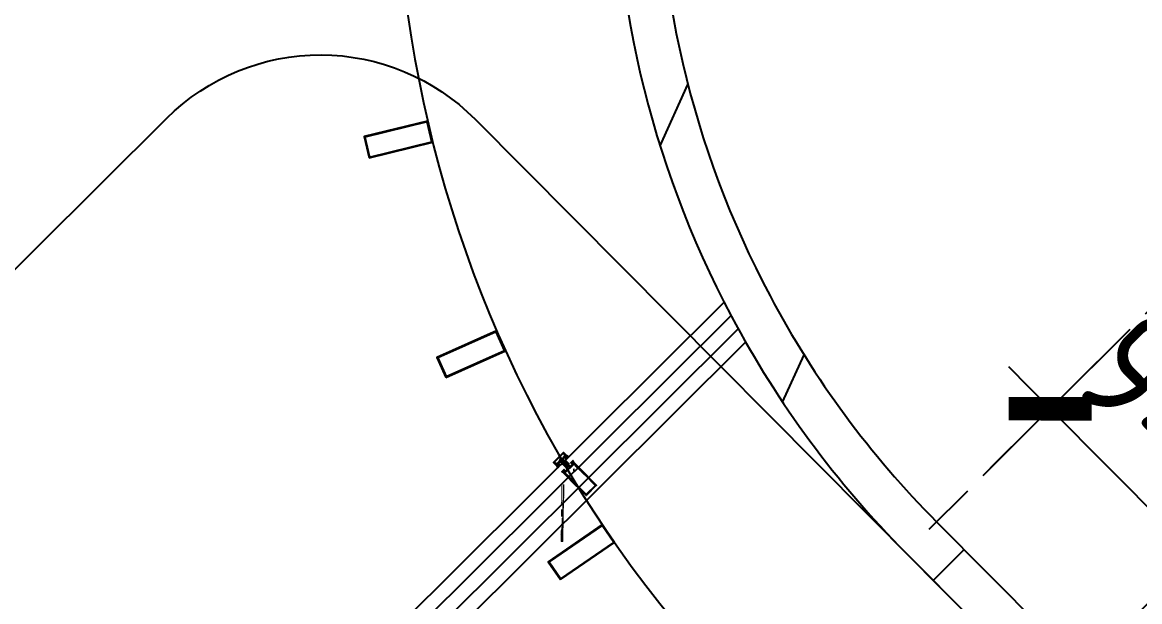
# Model space of a CAD drawing. Header units: inches. Extents: x 0 to 1813292486, y 0 to 3473589894.
# Drawn here: x 600433006 to 600438132, y 3473282650 to 3473285306 of the extents above; entities that cross this region are included whole.
import ezdxf

# ---------------------------------------------------------------- set-up
doc = ezdxf.new("R2010")
doc.units = ezdxf.units.IN
doc.header["$LTSCALE"] = 1000
doc.header["$MEASUREMENT"] = 0
for name, pattern in [('AX-MALL-DIM-P02$0$DASH', [0.35, 0.25, -0.1]), ('AX-MALL-WALL-P02-QT$0$CENTER', [2, 1.25, -0.25, 0.25, -0.25]), ('AX-MALL-WALL-P02-QT$0$HIDDEN', [0.375, 0.25, -0.125]), ('AX-MALL-WALL-P02-QT$0$HIDDEN2', [4.7624999999999975, 3.174999999999998, -1.587499999999999])]:
    doc.linetypes.add(name, pattern=pattern)
for name, color, linetype in [('A-Anno-Note', 241, 'Continuous'), ('AX-MALL-DIM-P02$0$A-Anno-Dims', 3, 'Continuous'), ('AX-MALL-DIM-P02$0$A-Detl-Patt', 8, 'Continuous'), ('AX-MALL-P02-200$0$A-Anno-Note', 241, 'Continuous'), ('AX-MALL-WALL-P02$0$A-Anno-Note', 241, 'Continuous'), ('AX-MALL-WALL-P02-QT$0$A-Anno-Note', 241, 'Continuous'), ('AX-MALL-WALL-P02-QT$0$A-Curt', 151, 'Continuous'), ('AX-MALL-WALL-P02-QT$0$A-Detl-Fine', 152, 'Continuous'), ('AX-MALL-WALL-P02-QT$0$A-Detl-Thin', 131, 'Continuous'), ('AX-MALL-WALL-P02-QT$0$A-Flor', 41, 'Continuous'), ('AX-MALL-WALL-P02-QT$0$A-Wall', 2, 'Continuous'), ('AX-MALL-WALL-P02-QT$0$A-Wall-Patt', 13, 'Continuous'), ('AX-MALL-WALL-P02-QT$0$AP', 3, 'Continuous'), ('AX-MALL-WALL-P02-QT$0$FIX', 2, 'Continuous'), ('AX-MALL-WALL-P02-QT$0$GASKET', 2, 'Continuous'), ('AX-MALL-WALL-P02-QT$0$TEXT', 2, 'Continuous')]:
    doc.layers.add(name, color=color, linetype=linetype)
doc.styles.add('AX-MALL-DIM-P02$0$_TCH_DIM_T3', font='gbenor.shx')
doc.dimstyles.new('AX-MALL-DIM-P02$0$_TCH_ARCH&&180', dxfattribs={"dimtxt": 535.5, "dimasz": 270, "dimexe": 450, "dimexo": 450, "dimgap": 137.25, "dimtad": 1, "dimdec": 0, "dimzin": 0, "dimdsep": 46, "dimtxsty": 'AX-MALL-DIM-P02$0$_TCH_DIM_T3', "dimblk": 'AX-MALL-DIM-P02$0$_ArchTick', "dimcen": 0.09, "dimclrt": 7, "dimazin": 2, "dimtfac": 1, "dimtdec": 0, "dimtix": 1, "dimtmove": 2, "dimatfit": 3, "dimfxl": 500, "dimtolj": 1, "dimtzin": 0, "dimarcsym": 0})
doc.dimstyles.new('AX-MALL-DIM-P02$0$_TCH_ARROW&&180', dxfattribs={"dimtxt": 535.5, "dimasz": 540, "dimexe": 450, "dimexo": 450, "dimgap": 137.25, "dimtad": 1, "dimdec": 0, "dimzin": 0, "dimdsep": 46, "dimtxsty": 'AX-MALL-DIM-P02$0$_TCH_DIM_T3', "dimcen": 0.09, "dimclrt": 7, "dimaunit": 1, "dimadec": 3, "dimazin": 2, "dimtfac": 1, "dimtdec": 0, "dimtix": 1, "dimtmove": 2, "dimatfit": 3, "dimfxl": 500, "dimtolj": 1, "dimtzin": 0, "dimarcsym": 0})
pattern_1 = [(180, (-14292439.43338571, -9064049.664139794), (-0.3968750000000003, -0.7937499999999998), [0, -0.79375])]
pattern_2 = [(45, (0, 359.0227), (-353.55353201463, 353.55353201463), [])]

# ---------------------------------------------------------------- blocks, each defined once
blk = doc.blocks.new('AX-MALL-WALL-P02-QT$0$fegehrthr')
at = {"layer": 'AX-MALL-WALL-P02-QT$0$A-Flor'}
blk.add_lwpolyline([(176412.6506459713, 135611.3369994164), (118462.1118997335, 135611.3442883492, 0.6670991707545876), (114490.5046938658, 126063.3905563354)], format="xyb", dxfattribs=at)
for points in [[(112738.6053010225, 128578.5952897072), (113030.0517427921, 128649.72174263), (113006.3429228067, 128746.870557785), (112714.8964836597, 128675.7441043854)], [(112740.8085017204, 128582.221019268), (113026.4260126352, 128651.9249444008), (113004.1397230625, 128743.244828701), (112718.5222139359, 128673.5409059525)], [(113090.0582015514, 127571.6075949669), (113363.9379074574, 127694.0408697128), (113323.1268157959, 127785.334104538), (113049.2471106052, 127662.9008312225)], [(113091.5726662874, 127575.5707249641), (113359.9747773409, 127695.5553336143), (113321.6123510599, 127781.3709754944), (113053.2102404833, 127661.386367321)], [(113617.0562227964, 126644.3447170258), (113864.4194744825, 126814.0839896202), (113807.8397159576, 126896.5384097099), (113560.4764647484, 126726.7991361618)], [(113617.8324631453, 126648.5157389641), (113860.24845016, 126814.860229969), (113807.0634753704, 126892.3673830032), (113564.6474909782, 126726.022895813)]]:
    blk.add_lwpolyline(points, close=True, dxfattribs=at)
blk = doc.blocks.new('AX-MALL-WALL-P02-QT$0$A$C56C775D7')
at = {"layer": 'AX-MALL-WALL-P02-QT$0$GASKET'}
h = blk.add_hatch(dxfattribs=at)
h.set_pattern_fill('ANSI37', color=1, scale=0.35, style=0)
h.set_pattern_definition([(45, (-14292825.89898887, -9063895.26327035), (-0.3928862052967754, 0.3928862052967754), []), (135, (-14292825.89898887, -9063895.26327035), (-0.3928862052967754, -0.3928862052967754), [])])
edge = h.paths.add_edge_path(flags=16)
edge.add_line((0.4479895178228617, -2.5), (-0.6520104818046093, -2.5))
edge.add_arc((-0.6520104836672544, -2.300000000745058), 0.1999999999788997, 179.9999999822825, 269.99999999166243, ccw=False)
edge.add_line((-0.8520104829221964, -2.300000000745058), (-0.8520104829221964, -1.100000001490116))
edge.add_arc((-0.6520104818046093, -1.099999999627471), 0.1999999999825377, 90.00000001146418, 180, ccw=False)
edge.add_line((-0.6520104818046093, -0.900000000372529), (0.4479895178228617, -0.900000000372529))
edge.add_arc((0.4479895178228617, -1.100000001490116), 0.2000000000916771, 2.709731461436604e-08, 90.00000002501292, ccw=False)
edge.add_line((0.6479895170778036, -1.099999999627471), (0.6479895170778036, -2.299999998882413))
edge.add_arc((0.4479895178228617, -2.300000000745058), 0.200000000098953, 270, 360, ccw=False)
edge = h.paths.add_edge_path(flags=16)
edge.add_line((3.249999998137355, -4.939726948738098), (3.249999998137355, -4.460273053497076))
edge.add_arc((2.945151684805751, -4.485407892614603), 0.305882746101539, 4.713394007698822, 98.66295766568197)
edge.add_arc((-1.862645149230957e-09, -13.46421551704407), 9.723443115568726, 72.65326512077237, 107.3467197384952)
edge.add_arc((-2.94514948502183, -4.48540878854692), 0.3058844260670983, 81.33704317753406, 175.2878132288706)
edge.add_line((-3.250000001862645, -4.460273051634431), (-3.250000001862645, -4.939726946875453))
edge.add_arc((-2.750000001862645, -4.939726948738098), 0.5000000000582077, 180, 252.6529947584752)
edge.add_arc((-1.862645149230957e-09, 3.864215515553951), 9.723443115521324, 252.6532655790159, 287.3467351509655)
edge.add_arc((2.749999998137355, -4.939726948738098), 0.5000000000843366, 287.3470194500536, 359.9999999870766)
edge = h.paths.add_edge_path()
edge.add_line((3.999999998137355, -7.599999999627471), (5.196692194789648, -7.599999999627471))
edge.add_arc((5.196692194789648, -7.400000000372529), 0.1999999999861757, 270.0000000041688, 383.1985899609186)
edge.add_line((5.380521202459931, -7.321216141805053), (4.05898916348815, -2.646648773923516))
edge.add_arc((3.866236349567771, -2.700000001117587), 0.1999999998872798, 15.47132814288438, 89.9999999791559)
edge.add_line((3.866236349567771, -2.5), (1.599999997764826, -2.5))
edge.add_arc((1.599999997764826, -2.300000000745058), 0.1999999999825377, 179.9999999916624, 269.9999999916624, ccw=False)
edge.add_line((1.399999998509884, -2.300000000745058), (1.399999998509884, -1.5))
edge.add_arc((1.599999997764826, -1.5), 0.1999999999825377, 90.00000000208439, 180, ccw=False)
edge.add_line((1.599999997764826, -1.300000000745058), (2.299999997019768, -1.300000000745058))
edge.add_arc((2.299999998882413, -1.099999999627471), 0.200000000095315, 269.9999999749871, 360.0000000093797)
edge.add_line((2.499999998137355, -1.099999999627471), (2.499999998137355, -0.1999999992549419))
edge.add_arc((2.299999998882413, -0.2000000011175871), 0.1999999999679858, 0, 90.00000000208446)
edge.add_line((2.299999998882413, 0), (-2.300000000745057, 0))
edge.add_arc((-2.300000000745058, -0.2000000011175871), 0.1999999999752617, 90.00000000416883, 180.0000000187597)
edge.add_line((-2.500000001862645, -0.2000000011175871), (-2.500000001862645, -1.100000001490116))
edge.add_arc((-2.300000000745058, -1.099999999627471), 0.1999999999825377, 180, 270)
edge.add_line((-2.300000000745058, -1.300000000745058), (-1.599999999627471, -1.300000000745058))
edge.add_arc((-1.600000001490116, -1.5), 0.1999999999716238, -1.563307705509942e-08, 89.99999999583122, ccw=False)
edge.add_line((-1.400000000372529, -1.5), (-1.400000000372529, -2.300000000745058))
edge.add_arc((-1.600000001490116, -2.300000000745058), 0.1999999999825377, 270, 360, ccw=False)
edge.add_line((-1.600000001490116, -2.5), (-4.750000001862645, -2.5))
edge.add_arc((-4.750000001862645, -2), 0.5, 180, 270, ccw=False)
edge.add_line((-5.250000001862645, -2), (-5.250000001862645, -1))
edge.add_line((-5.250000001862645, -1), (-5.550000002607703, -1))
edge.add_arc((-5.550000000745058, -1.700000001117587), 0.6999999999752619, 90.0000000011911, 180.0000000017866)
edge.add_line((-6.250000001862645, -1.700000001117587), (-6.250000001862645, -2.500000001862645))
edge.add_arc((-13.17916293255985, -2.635859154164791), 6.93049468947828, -39.91135233491269, 1.1232466226251745, ccw=False)
edge.add_arc((-7.501144342124462, -7.252500982955098), 0.4000000000068026, 154.8453494992691, 325.7814922437265)
edge.add_arc((-11.16483832895756, -3.007284630089998), 5.994827686268001, 311.7834155546118, 348.2099533716082)
edge.add_arc((-5.108332693576813, -4.300000000745058), 0.2000000000601403, 89.99999998749348, 160.1791054074893, ccw=False)
edge.add_line((-5.108332693576813, -4.099999999627471), (-4.211626494303346, -4.099999999627471))
edge.add_arc((-4.211626494303346, -4.300000000745058), 0.1999999999497959, -24.401291760937283, 89.99999997915592, ccw=False)
edge.add_line((-4.029491625726223, -4.382624993100762), (-5.579774580895901, -7.600000001490116))
edge.add_line((-5.579774579033256, -7.599999999627471), (-3.85655820928514, -7.599999999627471))
edge.add_line((-3.856558211147785, -7.599999999627471), (-3.744390547275543, -7.526736268773675))
edge.add_line((-3.744390547275543, -7.526736268773675), (-3.601631702855229, -7.39421871304512))
edge.add_line((-3.601631702855229, -7.39421871304512), (-3.131442088633776, -6.912453148514032))
edge.add_arc((-2.966135771945119, -7.099999999627471), 0.2500000000469174, 90, 131.3933858767149, ccw=False)
edge.add_line((-2.966135771945119, -6.849999999627471), (-2.741758465766907, -6.849999999627471))
edge.add_arc((-2.741758465766907, -6.950000001117587), 0.1000000000531145, 2.7097428301203763e-08, 90.00000002501292, ccw=False)
edge.add_line((-2.641758466139436, -6.950000001117587), (-2.631878839805722, -7.190345551818609))
edge.add_line((-2.631878839805722, -7.190345551818609), (-2.662470020353794, -7.353444080799818))
edge.add_line((-2.662470020353794, -7.353444080799818), (-2.784834744408727, -7.373831396922469))
edge.add_line((-2.784834744408727, -7.373831396922469), (-2.856214167550206, -7.39421871304512))
edge.add_line((-2.856214167550206, -7.39421871304512), (-2.866411227732897, -7.475767977535725))
edge.add_line((-2.866411227732897, -7.47576797939837), (-2.815425924956799, -7.577704560011625))
edge.add_line((-2.815425924956799, -7.577704560011625), (-2.744046503677964, -7.600000001490116))
edge.add_line((-2.744046503677964, -7.599999999627471), (-2.356558211147785, -7.599999999627471))
edge.add_line((-2.356558211147785, -7.599999999627471), (-2.244390547275543, -7.526736268773675))
edge.add_line((-2.244390547275543, -7.526736268773675), (-2.101631702855229, -7.39421871304512))
edge.add_line((-2.101631702855229, -7.39421871304512), (-1.631442088633776, -6.912453148514032))
edge.add_arc((-1.466135771945119, -7.099999999627471), 0.2500000000469174, 90, 131.3933858767149, ccw=False)
edge.add_line((-1.466135771945119, -6.849999999627471), (-1.241758465766907, -6.849999999627471))
edge.add_arc((-1.241758465766907, -6.950000001117587), 0.1000000000531145, 2.7097428301203763e-08, 90.00000002501292, ccw=False)
edge.add_line((-1.141758466139436, -6.950000001117587), (-1.131878839805722, -7.190345551818609))
edge.add_line((-1.131878839805722, -7.190345551818609), (-1.162470020353794, -7.353444080799818))
edge.add_line((-1.162470020353794, -7.353444080799818), (-1.284834744408727, -7.373831396922469))
edge.add_line((-1.284834744408727, -7.373831396922469), (-1.356214167550206, -7.39421871304512))
edge.add_line((-1.356214167550206, -7.39421871304512), (-1.366411227732897, -7.475767977535725))
edge.add_line((-1.366411227732897, -7.47576797939837), (-1.315425924956799, -7.577704560011625))
edge.add_line((-1.315425924956799, -7.577704560011625), (-1.244046503677964, -7.600000001490116))
edge.add_line((-1.244046503677964, -7.599999999627471), (-0.8565582111477852, -7.599999999627471))
edge.add_line((-0.8565582111477852, -7.599999999627471), (-0.7443905472755432, -7.526736268773675))
edge.add_line((-0.7443905472755432, -7.526736268773675), (-0.6016317028552294, -7.39421871304512))
edge.add_line((-0.6016317028552294, -7.39421871304512), (-0.1314420886337757, -6.912453148514032))
edge.add_arc((0.0338642280548811, -7.099999999627471), 0.2500000000509411, 89.99999999666488, 131.3933858714564, ccw=False)
edge.add_line((0.0338642280548811, -6.849999999627471), (0.2582415342330933, -6.849999999627471))
edge.add_arc((0.2582415342330933, -6.950000001117587), 0.1000000000531145, 2.7097428301203763e-08, 90.00000002501292, ccw=False)
edge.add_line((0.3582415338605642, -6.950000001117587), (0.3681211601942778, -7.190345551818609))
edge.add_line((0.3681211601942778, -7.190345551818609), (0.3375299796462059, -7.353444080799818))
edge.add_line((0.3375299796462059, -7.353444080799818), (0.2151652555912733, -7.373831396922469))
edge.add_line((0.2151652555912733, -7.373831396922469), (0.1437858324497938, -7.39421871304512))
edge.add_line((0.1437858324497938, -7.39421871304512), (0.1335887722671032, -7.475767977535725))
edge.add_line((0.1335887722671032, -7.47576797939837), (0.1845740750432014, -7.577704560011625))
edge.add_line((0.1845740750432014, -7.577704560011625), (0.2559534963220358, -7.600000001490116))
edge.add_line((0.2559534963220358, -7.599999999627471), (0.6434417888522148, -7.599999999627471))
edge.add_line((0.6434417888522148, -7.599999999627471), (0.7556094527244568, -7.526736268773675))
edge.add_line((0.7556094527244568, -7.526736268773675), (0.8983682971447706, -7.39421871304512))
edge.add_line((0.8983682971447706, -7.39421871304512), (1.368557911366224, -6.912453148514032))
edge.add_arc((1.533864228054881, -7.099999999627471), 0.2500000000536703, 89.99999999666488, 131.3933858709051, ccw=False)
edge.add_line((1.533864228054881, -6.849999999627471), (1.936520637944341, -6.849999999627471))
edge.add_arc((1.936520637944341, -6.950000001117587), 0.0999999999366992, -3.960377625844558e-08, 89.99999995831178, ccw=False)
edge.add_line((2.036520639434457, -6.950000001117587), (2.04640026576817, -7.190345551818609))
edge.add_line((2.04640026576817, -7.190345551818609), (2.015809085220098, -7.353444080799818))
edge.add_line((2.015809083357453, -7.353444080799818), (1.893444359302521, -7.373831396922469))
edge.add_line((1.893444359302521, -7.373831396922469), (1.822064936161041, -7.39421871304512))
edge.add_line((1.822064938023686, -7.39421871304512), (1.811867877840996, -7.475767977535725))
edge.add_line((1.811867877840996, -7.47576797939837), (1.862853180617094, -7.577704560011625))
edge.add_line((1.862853178754449, -7.577704560011625), (1.934232600033283, -7.600000001490116))
edge.add_line((1.934232601895928, -7.599999999627471), (2.321720894426107, -7.599999999627471))
edge.add_line((2.321720894426107, -7.599999999627471), (2.433888558298349, -7.526736268773675))
edge.add_line((2.433888558298349, -7.526736268773675), (2.576647402718663, -7.39421871304512))
edge.add_line((2.576647402718663, -7.39421871304512), (3.046837016940117, -6.912453148514032))
edge.add_arc((3.212143333628774, -7.099999999627471), 0.2499999997447145, 90.00000002334548, 131.3933858977507, ccw=False)
edge.add_line((3.212143333628774, -6.849999999627471), (3.614799743518233, -6.849999999627471))
edge.add_arc((3.614799743518233, -6.950000001117587), 0.0999999999330612, -3.335048859298695e-08, 89.99999995831178, ccw=False)
edge.add_line((3.714799743145704, -6.950000001117587), (3.724679369479418, -7.190345551818609))
edge.add_line((3.724679369479418, -7.190345551818609), (3.694088188931346, -7.353444080799818))
edge.add_line((3.694088188931346, -7.353444080799818), (3.571723464876413, -7.373831396922469))
edge.add_line((3.571723464876413, -7.373831396922469), (3.500344041734934, -7.39421871304512))
edge.add_line((3.500344041734934, -7.39421871304512), (3.490146981552243, -7.475767977535725))
edge.add_line((3.490146981552243, -7.47576797939837), (3.541132284328341, -7.577704560011625))
edge.add_line((3.541132284328341, -7.577704560011625), (3.612511705607176, -7.600000001490116))
edge.add_line((3.612511705607176, -7.599999999627471), (3.999999998137355, -7.599999999627471))
for points in [[(3.999999998137355, -7.599999999627471), (5.196692194789648, -7.599999999627471, 0.5384365873081324), (5.380521202459931, -7.321216141805053), (4.05898916348815, -2.646648775786161, 0.3371623231483117), (3.866236349567771, -2.5), (1.599999997764826, -2.5, -0.4142135623733865), (1.399999998509884, -2.300000000745058), (1.399999998509884, -1.5, -0.4142135623710347), (1.599999997764826, -1.300000000745058), (2.299999998882413, -1.300000000745058, 0.4142135625542577), (2.499999998137355, -1.099999999627471), (2.499999998137355, -0.2000000011175871, 0.414213562373678), (2.299999998882413, 0), (-2.300000000745058, 0, 0.4142135624399619), (-2.500000001862645, -0.2000000011175871), (-2.500000001862645, -1.099999999627471, 0.4142135623730327), (-2.300000000745058, -1.300000000745058), (-1.600000001490116, -1.300000000745058, -0.4142135624226467), (-1.400000000372529, -1.5), (-1.400000002235174, -2.300000000745058, -0.414213562373678), (-1.600000001490116, -2.5), (-4.750000001862645, -2.5, -0.4142135623730951), (-5.250000001862645, -2), (-5.250000001862645, -1), (-5.550000000745058, -1, 0.4142135623730951), (-6.250000001862645, -1.700000001117587), (-6.250000001862645, -2.5, -0.180985364644513), (-7.86320985108614, -7.08247578702867, 0.9238739062829604), (-7.1703847553581, -7.477441187947989, 0.1602928148153416), (-5.296484127640724, -4.232183797284961, -0.3161581866366376), (-5.108332693576813, -4.099999999627471), (-4.211626494303346, -4.099999999627471, -0.5452250111276254), (-4.029491625726223, -4.382624993100762), (-5.579774579033256, -7.599999999627471), (-3.856558211147785, -7.599999999627471), (-3.744390547275543, -7.526736268773675), (-3.601631702855229, -7.39421871304512), (-3.131442088633776, -6.912453148514032, -0.1826026066076273), (-2.966135771945119, -6.849999999627471), (-2.741758465766907, -6.849999999627471, -0.4142135623518001), (-2.641758466139436, -6.950000001117587), (-2.631878839805722, -7.190345551818609), (-2.662470020353794, -7.353444080799818), (-2.784834744408727, -7.373831396922469), (-2.856214167550206, -7.39421871304512), (-2.866411227732897, -7.47576797939837), (-2.815425924956799, -7.577704560011625), (-2.744046503677964, -7.599999999627471), (-2.356558211147785, -7.599999999627471), (-2.244390547275543, -7.526736268773675), (-2.101631702855229, -7.39421871304512), (-1.631442088633776, -6.912453148514032, -0.1826026066076273), (-1.466135771945119, -6.849999999627471), (-1.241758465766907, -6.849999999627471, -0.4142135623585429), (-1.141758466139436, -6.950000001117587), (-1.131878839805722, -7.190345551818609), (-1.162470020353794, -7.353444080799818), (-1.284834744408727, -7.373831396922469), (-1.356214167550206, -7.39421871304512), (-1.366411227732897, -7.47576797939837), (-1.315425924956799, -7.577704560011625), (-1.244046503677964, -7.599999999627471), (-0.8565582111477852, -7.599999999627471), (-0.7443905472755432, -7.526736268773675), (-0.6016317028552294, -7.39421871304512), (-0.1314420886337757, -6.912453148514032, -0.1826026065978904), (0.0338642280548811, -6.849999999627471), (0.2582415342330933, -6.849999999627471, -0.4142135623585429), (0.3582415338605642, -6.950000001117587), (0.3681211601942778, -7.190345551818609), (0.3375299796462059, -7.353444080799818), (0.2151652555912733, -7.373831396922469), (0.1437858324497938, -7.39421871304512), (0.1335887722671032, -7.47576797939837), (0.1845740750432014, -7.577704560011625), (0.2559534963220358, -7.599999999627471), (0.6434417888522148, -7.599999999627471), (0.7556094527244568, -7.526736268773675), (0.8983682971447706, -7.39421871304512), (1.368557911366224, -6.912453148514032, -0.1826026065947343), (1.533864228054881, -6.849999999627471), (1.936520637944341, -6.849999999627471, -0.4142135623544356), (2.036520639434457, -6.950000001117587), (2.04640026576817, -7.190345551818609), (2.015809083357453, -7.353444080799818), (1.893444359302521, -7.373831396922469), (1.822064938023686, -7.39421871304512), (1.811867877840996, -7.47576797939837), (1.862853178754449, -7.577704560011625), (1.934232601895928, -7.599999999627471), (2.321720894426107, -7.599999999627471), (2.433888558298349, -7.526736268773675), (2.576647402718663, -7.39421871304512), (3.046837015077472, -6.912453148514032, -0.1826026065961477), (3.212143333628774, -6.849999999627471), (3.614799743518233, -6.849999999627471, -0.4142135623198528), (3.714799743145704, -6.950000001117587), (3.724679369479418, -7.190345551818609), (3.694088188931346, -7.353444080799818), (3.571723464876413, -7.373831396922469), (3.500344041734934, -7.39421871304512), (3.490146981552243, -7.47576797939837), (3.541132284328341, -7.577704560011625), (3.612511705607176, -7.599999999627471)], [(3.249999998137355, -4.939726948738098), (3.249999998137355, -4.460273051634431, 0.4345507230991786), (2.899079101160169, -4.183014819398522, 0.1525457591454041), (-2.899076651781797, -4.183014053851366, 0.4345569809924104), (-3.250000001862645, -4.460280233994126, -3.590366987e-06), (-3.250000001862645, -4.460273051634431), (-3.250000001862645, -4.939726948738098, 0.3280726517255059), (-2.899079030379653, -5.416985204443336, 0.152545825913894), (2.899079145863652, -5.416985167190433, 0.3280725829936511)], [(0.4479895178228617, -2.5), (-0.6520104836672544, -2.5, -0.4142135624226994), (-0.8520104829221964, -2.300000000745058), (-0.8520104829221964, -1.099999999627471, -0.4142135623235128), (-0.6520104818046093, -0.900000000372529), (0.4479895178228617, -0.900000000372529, -0.4142135623729436), (0.6479895170778036, -1.099999999627471), (0.6479895170778036, -2.300000000745058, -0.4142135623727035)]]:
    blk.add_lwpolyline(points, format="xyb", close=True, dxfattribs=at)
blk = doc.blocks.new('AX-MALL-WALL-P02-QT$0$尺寸分格点')
at = {"ltscale": 10}
h = blk.add_hatch(color=1, dxfattribs=at)
h.dxf.hatch_style = 1
edge = h.paths.add_edge_path()
edge.add_line((0, -1.5), (-5.470445860503725e-37, 1.862645149230957e-09))
edge.add_line((0, 1.862645149230957e-09), (-1.5, 0))
edge.add_arc((0, 0), 1.5, 180, 270)
edge = h.paths.add_edge_path()
edge.add_line((0, 1.5), (5.470445846917725e-37, 1.862645149230957e-09))
edge.add_line((0, 1.862645149230957e-09), (1.5, 0))
edge.add_arc((0, 0), 1.5, 0, 90)
for p, q in [((-2.5, 0), (2.5, 0)), ((0, -2.5), (0, 2.5))]:
    blk.add_line(p, q)
blk.add_circle((0, 0), 1.5)
blk = doc.blocks.new('AX-MALL-WALL-P02-QT$0$定位点')
blk.add_blockref('AX-MALL-WALL-P02-QT$0$尺寸分格点', (0, 0))
blk = doc.blocks.new('AX-MALL-WALL-P02-QT$0$A$C3802349C')
at = {"layer": 'AX-MALL-WALL-P02-QT$0$GASKET'}
h = blk.add_hatch(dxfattribs=at)
h.set_pattern_fill('ANSI35', color=1, scale=0.3750125207812556, angle=-180, style=0)
h.set_pattern_definition([(225, (-14292809.63515486, -9063882.472551338), (0.8419271213058608, -0.8419271213058608), []), (225, (-14292810.47708235, -9063882.472551338), (0.8419271213058608, -0.8419271213058608), [1.488330941850608, -0.2976661883701216, 0, -0.2976661883701216])])
edge = h.paths.add_edge_path()
edge.add_line((-4.151144333183765, 8), (-1.924371063709259, 8))
edge.add_line((-1.924371063709259, 8), (0, 0))
edge.add_line((0, 0), (-1, 0))
edge.add_arc((-173.3719842011968, -63.27551823887059), 183.6188774223807, 20.15753080045417, 22.84073975264292)
at = {"layer": 'AX-MALL-WALL-P02-QT$0$GASKET', "elevation": -0.1213156449062388}
blk.add_lwpolyline([(-4.151144333183765, 8), (-1.924371063709259, 8), (0, 0), (-1, 0, 0.01170824263980096)], format="xyb", close=True, dxfattribs=at)
blk = doc.blocks.new('AX-MALL-WALL-P02-QT$0$A$C431B1AE9')
at = {"layer": 'AX-MALL-WALL-P02-QT$0$GASKET'}
h = blk.add_hatch(dxfattribs=at)
h.set_pattern_fill('ANSI37', color=1, scale=0.35, style=0)
h.set_pattern_definition([(45, (-14292809.63515486, -9063882.472551338), (-0.3928862052967754, 0.3928862052967754), []), (135, (-14292809.63515486, -9063882.472551338), (-0.3928862052967754, -0.3928862052967754), [])])
h.paths.add_polyline_path([(3.006717517971992, 0), (0, 0), (-1.924371063709259, 8), (-1, 8), (-0.3333333134651184, 7), (0.3333333134651184, 7), (0.6666666865348816, 8), (1.333333313465118, 8), (1.666666686534882, 7), (2.333333313465118, 7), (2.666666686534882, 8), (3.333333313465118, 8), (3.666666686534882, 7), (4.333333313465118, 7), (4.666666686534882, 8), (5.333333313465118, 8), (5.666666686534882, 7), (6.333333313465118, 7), (6.666666686534882, 8), (7.333333313465118, 8), (7.666666686534882, 7), (8.333333313465118, 7), (8.666666686534882, 8), (9.333333313465118, 8), (9.666666686534882, 7), (10.33333331346512, 7), (11, 8), (11.82815510034561, 8), (10, 0), (6.993282483890653, 0), (6.993282483890653, -1.195969490334392), (7.790595477446914, -1.195969490334392), (7.790595477446914, -1.886535448953509), (6.786871323361993, -2.890259601175785), (3.213128676638007, -2.890259601175785), (2.209404524415731, -1.886535448953509), (2.209404524415731, -1.195969490334392), (3.006717517971992, -1.195969490334392)])
edge = h.paths.add_edge_path(flags=16)
edge.add_ellipse((5, 3.75), major_axis=(-3.000000000596629, 1.102163919055573e-15), ratio=0.5833333332173223, start_angle=0, end_angle=360, ccw=False)
h.paths.add_polyline_path([(4.202687006443739, -0.1993282493203878), (4.202687006443739, -1.694290110841393), (5.797312993556261, -1.694290110841393), (5.797312993556261, -0.1993282493203878)], flags=16)
for points in [[(6.993282483890653, 0), (10, 0), (11.82815510034561, 8), (11, 8), (10.33333331346512, 7), (9.666666686534882, 7), (9.333333313465118, 8), (8.666666686534882, 8), (8.333333313465118, 7), (7.666666686534882, 7), (7.333333313465118, 8), (6.666666686534882, 8), (6.333333313465118, 7), (5.666666686534882, 7), (5.333333313465118, 8), (4.666666686534882, 8), (4.333333313465118, 7), (3.666666686534882, 7), (3.333333313465118, 8), (2.666666686534882, 8), (2.333333313465118, 7), (1.666666686534882, 7), (1.333333313465118, 8), (0.6666666865348816, 8), (0.3333333134651184, 7), (-0.3333333134651184, 7), (-1, 8), (-1.924371063709259, 8), (0, 0), (3.006717517971992, 0), (3.006717517971992, 0), (3.006717517971992, -1.195969490334392), (2.209404524415731, -1.195969490334392), (2.209404524415731, -1.886535448953509), (3.213128676638007, -2.890259601175785), (6.786871323361993, -2.890259601175785), (7.790595477446914, -1.886535448953509), (7.790595477446914, -1.195969490334392), (6.993282483890653, -1.195969490334392)], [(5.797312993556261, -0.1993282493203878), (5.797312993556261, -1.694290110841393), (4.202687006443739, -1.694290110841393), (4.202687006443739, -0.1993282493203878)]]:
    blk.add_lwpolyline(points, close=True, dxfattribs=at)
at = {"layer": 'AX-MALL-WALL-P02-QT$0$GASKET', "extrusion": (0, 0, -1)}
blk.add_ellipse((5, 3.75), major_axis=(-3.000000000596629, 1.102163919055573e-15), ratio=0.5833333332173223, dxfattribs=at)
blk = doc.blocks.new('AX-MALL-WALL-P02-QT$0$A$C6D1904FE')
at = {"color": 6, "ltscale": 10}
for name in ['AX-MALL-WALL-P02-QT$0$A$C3802349C', 'AX-MALL-WALL-P02-QT$0$A$C431B1AE9']:
    blk.add_blockref(name, (-5, 2.890259601175785), dxfattribs=at)
blk = doc.blocks.new('*U248')
at = {"color": 8, "linetype": 'AX-MALL-WALL-P02-QT$0$HIDDEN'}
for p, q in [((1.13686837721616e-13, 1.999999999999886), (40, 2.000000000000114)), ((39.00000000000011, -3.000000000000114), (39.00000000000028, 2.999999999999659)), ((1.13686837721616e-13, -2.000000000000114), (40, -2.000000000000341))]:
    blk.add_line(p, q, dxfattribs=at)
at = {"color": 0, "linetype": 'ByBlock'}
blk.add_lwpolyline([(5.684341886080801e-14, 5.999999999999886), (-1.838248336817855, 5.999999999999659, 0.2271033335269274), (-2.617369142194775, 5.626873807574043, 0.3523503326370215), (-2.617369142194832, -5.626873807574043, 0.227103333526957), (-1.838248336817799, -5.999999999999886), (-5.684341886080801e-14, -5.999999999999886)], format="xyb", close=True, dxfattribs=at)
at = {"color": 8, "linetype": 'AX-MALL-WALL-P02-QT$0$HIDDEN2'}
blk.add_lwpolyline([(-4.568611867420884, 0.7499999999998863), (-2.300000000000068, 0.7499999999998863), (-2.300000000000125, -0.7500000000001137), (-4.568611867420941, -0.7500000000001137)], dxfattribs=at)
at = {"color": 8, "linetype": 'ByBlock'}
blk.add_lwpolyline([(1.13686837721616e-13, -3.000000000000114), (39.00000000000028, -3.000000000000341), (40.00000000000045, -1.999999999999432), (39.99999999999955, 2.000000000000114), (39.00000000000028, 3.000000000000114), (1.13686837721616e-13, 2.999999999999886)], dxfattribs=at)
at = {"layer": 'AX-MALL-WALL-P02-QT$0$TEXT', "color": 8, "linetype": 'AX-MALL-WALL-P02-QT$0$CENTER'}
blk.add_line((43, -1.13686837721616e-13), (-7.600000000000023, -1.13686837721616e-13), dxfattribs=at)
blk = doc.blocks.new('AX-MALL-WALL-P02-QT$0$A$C4A6E1F89')
at = {"layer": 'AX-MALL-WALL-P02-QT$0$AP'}
for points in [[(31.30000000074506, 13.80000000074506), (31.30000000074506, 10), (27.30000000074506, 10), (27.30000000074506, 9), (31.30000000074506, 9), (31.30000000074506, 1.200000001117587), (-31.30000000074506, 1.200000001117587), (-31.30000000074506, 9), (-27.30000000074506, 9), (-27.30000000074506, 10), (-31.30000000074506, 10), (-31.30000000074506, 13.80000000074506), (-30.16000000014901, 15.32000000029802, 0.2874411353254684), (-30.13336061313748, 15.63748977147043), (-31.30000000074506, 17.90000000037253), (-31.30000000074506, 22), (-32.5, 22), (-32.5, 0), (32.5, 0), (32.5, 22), (31.30000000074506, 22), (31.30000000074506, 17.90000000037253), (30.13336061313748, 15.63748977147043, 0.2874411353254668), (30.16000000014901, 15.32000000029802)], [(0, 15.90000000037253), (0.400000000372529, 15.5), (28.30000000074506, 15.5), (28.30000000074506, 10.5), (29.80000000074506, 10.5), (31, 13.5), (29.93968884833157, 15.35087553970516, -0.2449413473478261), (29.9286532253027, 15.6279489248991), (31, 17.90000000037253), (31, 21.5, 0.414213562373095), (30.5, 22), (29.09999999962747, 22, 1.000000000000455), (29.09999999962747, 20.80000000074506), (29.09999999962747, 20.80000000074506, -0.4142135623733198), (29.59999999962747, 20.30000000074506), (29.59999999962747, 18.90000000037253, -0.4142135623731125), (29.09999999962747, 18.40000000037253), (23.90000000037253, 18.40000000037253, -0.4142135623730815), (23.40000000037253, 18.90000000037253), (23.40000000037253, 20.30000000074506, -0.4142135623731302), (23.90000000037253, 20.80000000074506, 0.9999999999998862), (23.90000000037253, 22), (21.40000000037253, 22), (21.40000000037253, 18.5), (11.40000000037253, 18.5), (9.300000000745058, 22), (8.5, 22), (8.5, 20), (-8.5, 20), (-8.5, 22), (-9.300000000745058, 22), (-11.40000000037253, 18.5), (-21.40000000037253, 18.5), (-21.40000000037253, 22), (-23.90000000037253, 22, 0.9999999999999053), (-23.90000000037253, 20.80000000074506, -0.4142135623731302), (-23.40000000037253, 20.30000000074506), (-23.40000000037253, 18.90000000037253, -0.4142135623730814), (-23.90000000037253, 18.40000000037253), (-29.09999999962747, 18.40000000037253, -0.4142135623731125), (-29.59999999962747, 18.90000000037253), (-29.59999999962747, 20.30000000074506, -0.4142135623733199), (-29.09999999962747, 20.80000000074506), (-29.09999999962747, 20.80000000074506, 1.000000000000473), (-29.09999999962747, 22), (-30.5, 22, 0.414213562373095), (-31, 21.5), (-31, 17.90000000037253), (-29.9286532253027, 15.6279489248991, -0.2449413473478107), (-29.93968885019422, 15.35087553970516), (-31, 13.5), (-29.80000000074506, 10.5), (-28.30000000074506, 10.5), (-28.30000000074506, 15.5), (-0.400000000372529, 15.5)]]:
    blk.add_lwpolyline(points, format="xyb", close=True, dxfattribs=at)
at = {"layer": 'AX-MALL-WALL-P02-QT$0$FIX', "extrusion": (-4.689947558750686e-09, -3.877222664414375e-09, -1), "xscale": -1, "zscale": -1, "rotation": 270}
blk.add_blockref('*U248', (-1.862645058000427e-09, 15.5, -7.954930736642706e-08), dxfattribs=at)
at = {"layer": 'AX-MALL-WALL-P02-QT$0$GASKET'}
blk.add_blockref('AX-MALL-WALL-P02-QT$0$A$C6D1904FE', (-26.5, 19.10974039882421, 0.1213156449062388), dxfattribs=at)
at = {"layer": 'AX-MALL-WALL-P02-QT$0$GASKET', "extrusion": (0, 0, -1), "zscale": -1, "rotation": 270}
blk.add_blockref('AX-MALL-WALL-P02-QT$0$定位点', (1.117587089538574e-07, 30.00001611188054, -0.1695423254371126), dxfattribs=at)
at = {"layer": 'AX-MALL-WALL-P02-QT$0$GASKET', "xscale": -1}
blk.add_blockref('AX-MALL-WALL-P02-QT$0$A$C6D1904FE', (26.49999977648258, 19.10974039882421, 0.1213156449062388), dxfattribs=at)
blk = doc.blocks.new('AX-MALL-WALL-P02-QT$0$A$C201F0766')
at = {"layer": 'AX-MALL-WALL-P02-QT$0$GASKET'}
h = blk.add_hatch(dxfattribs=at)
h.set_pattern_fill('ANSI35', color=1, scale=0.3750125207812556, angle=-180, style=0)
h.set_pattern_definition([(225, (-14292808.12419919, -9063908.843573337), (0.8419271213058608, -0.8419271213058608), []), (225, (-14292808.96612667, -9063908.843573337), (0.8419271213058608, -0.8419271213058608), [1.488330941850608, -0.2976661883701216, 0, -0.2976661883701216])])
edge = h.paths.add_edge_path()
edge.add_line((4.625009316951036, 7.210309842135757), (4.581123173236847, 7.210309841670096))
edge.add_ellipse((2.60770320892334e-08, 8.022399073466659), major_axis=(-7.236123461634007e-16, 5.908938361333678), ratio=0.782714245397402, start_angle=97.89939189545902, end_angle=262.100608104541, ccw=False)
edge.add_line((-4.581123121082783, 7.210309841670096), (-4.624990671873093, 7.210309842135757))
edge.add_line((-4.624990671873093, 7.210309842135757), (-4.625000026077032, -0.879502881783992))
edge.add_arc((-3.725290298461914e-07, -12.60038345353678), 12.60038345226483, 68.4660575448051, 111.5339390721038, ccw=False)
edge.add_line((4.624999966472387, -0.8795031546615064), (4.625009316951036, 7.210309842135757))
h = blk.add_hatch(dxfattribs=at)
h.set_pattern_fill('HONEY', color=1, scale=0.3750125207812556, angle=-180, style=0)
h.set_pattern_definition([(180, (-14292808.12419919, -9063908.843573337), (-0.8929985651103648, -0.515572838757882), [0.5953323767402432, -1.190664753480486]), (299.9999999999999, (-14292808.12419919, -9063908.843573337), (0.8929984584207664, -0.5155730235496873), [0.5953323767402432, -1.190664753480486]), (240, (-14292808.12419919, -9063908.843573337), (-1.066895984922232e-07, -1.031145862307569), [-1.190664753480486, 0.5953323767402432])])
edge = h.paths.add_edge_path()
edge.add_ellipse((-8.195638656616211e-08, 8.022399073466659), major_axis=(-1.447224692326801e-15, 5.908938361333678), ratio=0.782714245397402, start_angle=0, end_angle=360)
blk = doc.blocks.new('AX-MALL-WALL-P02-QT$0$A$C528807E0')
at = {"layer": 'AX-MALL-WALL-P02-QT$0$GASKET'}
h = blk.add_hatch(dxfattribs=at)
h.set_pattern_fill('ANSI38', color=1, scale=0.25, angle=90)
h.set_pattern_definition([(135, (8900647.373060266, -14454292.85134882), (-0.5612660075668221, -0.561266007566822), []), (225, (8900647.373060266, -14454292.85134882), (-0.5612660075668223, -1.683798022700466), [1.984375, -1.190625])])
edge = h.paths.add_edge_path()
edge.add_arc((-14.40000000037253, 1.699999999254942), 0.400000000372529, 90, 180, ccw=False)
edge.add_line((-14.40000000037253, 2.099999999627471), (-14.09999999962747, 2.099999999627471))
edge.add_line((-14.09999999962747, 2.099999999627471), (-12.42679492011666, 1.133974596858025))
edge.add_arc((-11.92679491891797, 2.000000000320635), 1.000000000320635, 239.9999999313017, 269.99999993132)
edge.add_line((-11.92679492011666, 1), (-2.873205080628395, 1))
edge.add_arc((-2.873205081827088, 2.000000000320636), 1.000000000320636, 270.00000006868, 300.0000000686983)
edge.add_line((-2.373205080628395, 1.133974596858025), (-0.6999999992549419, 2.099999999627471))
edge.add_line((-0.6999999992549419, 2.099999999627471), (-0.400000000372529, 2.099999999627471))
edge.add_arc((-0.400000000372529, 1.699999999254942), 0.400000000372529, 0, 90, ccw=False)
edge.add_line((0, 1.699999999254942), (0, -1.699999999254942))
edge.add_arc((-0.400000000372529, -1.699999999254942), 0.400000000372529, -90, 0, ccw=False)
edge.add_line((-0.400000000372529, -2.099999999627471), (-0.6999999992549419, -2.099999999627471))
edge.add_line((-0.6999999992549419, -2.099999999627471), (-2.373205080628395, -1.133974596858025))
edge.add_arc((-2.873205081827088, -2.000000000320634), 1.000000000320634, 59.99999993130162, 89.99999993131996)
edge.add_line((-2.873205080628395, -1), (-11.92679492011666, -1))
edge.add_arc((-11.92679491891797, -2.000000000320635), 1.000000000320635, 90.00000006868004, 120.0000000686983)
edge.add_line((-12.42679492011666, -1.133974596858025), (-14.09999999962747, -2.099999999627471))
edge.add_line((-14.09999999962747, -2.099999999627471), (-14.40000000037253, -2.099999999627471))
edge.add_arc((-14.40000000037253, -1.699999999254942), 0.400000000372529, 180, 270, ccw=False)
edge.add_line((-14.80000000074506, -1.699999999254942), (-14.80000000074506, 1.699999999254942))
blk.add_lwpolyline([(-14.80000000074506, 1.699999999254942, -0.414213562373095), (-14.40000000037253, 2.099999999627471), (-14.09999999962747, 2.099999999627471), (-12.42679492011666, 1.133974596858025, 0.1316524975874771), (-11.92679492011666, 1), (-2.873205080628395, 1, 0.131652497587477), (-2.373205080628395, 1.133974596858025), (-0.6999999992549419, 2.099999999627471), (-0.400000000372529, 2.099999999627471, -0.414213562373095), (0, 1.699999999254942), (0, -1.699999999254942, -0.414213562373095), (-0.400000000372529, -2.099999999627471), (-0.6999999992549419, -2.099999999627471), (-2.373205080628395, -1.133974596858025, 0.1316524975874774), (-2.873205080628395, -1), (-11.92679492011666, -1, 0.1316524975874771), (-12.42679492011666, -1.133974596858025), (-14.09999999962747, -2.099999999627471), (-14.40000000037253, -2.099999999627471, -0.414213562373095), (-14.80000000074506, -1.699999999254942)], format="xyb", close=True, dxfattribs=at)
blk = doc.blocks.new('AX-MALL-WALL-P02-QT$0$A$C1F9D38D6')
at = {"color": 3}
blk.add_lwpolyline([(-0.09999999962747097, -0.1000000014901161), (-7.249999970197678, -0.1000001300126314, -0.4142135656464321), (-7.749999977648258, 0.3999998643994331), (-7.750000007450581, 2.777018388733268, -0.06554346463028034), (-7.715925836935639, 3.035837437957525), (-7.481979317963123, 3.908937780186534, 0.3131783268301119), (-7.5977922398597, 4.230993470177054, -0.2196707906430646), (-7.722685823217034, 4.449256725609303), (-7.852534729987383, 5.933436281979084, -0.5486187803751594), (-7.45107027888298, 6.241490799933672), (-5.288872366771102, 5.454515147954226, -0.1763269742418151), (-5.184071313589811, 5.366576625034213), (-4.901881016790867, 4.877808708697557, -0.5773502615133929), (-5.075086092576385, 4.577808706089854), (-5.250109773129225, 4.577808704227209, 0.2679491963509191), (-5.423314852640033, 4.477808702737093), (-6.468992436304688, 2.666641941294074), (-6.53097826987505, 2.435307646170259), (-6.53097826987505, 2.395811285823584, 0.6885009144585112), (-6.00737164542079, 2.195811454206705, -0.2134220020201695), (-5.78376466780901, 2.295811295509338), (-2.141246573999524, 2.295811349526048, 0.4142140024554405), (-1.841246576979756, 2.595811353996396), (-1.841246580705047, 2.816737152636051, 0.1378520167403492), (-1.885169183835387, 2.973020052537322), (-2.682981446385384, 4.491622837260365, -0.1378520075329938), (-2.712263049557805, 4.59581134095788, -0.585497113976369), (-2.541544802486897, 4.899999860674143), (2.541544802486897, 4.899999860674143), (2.541544802486897, 4.899999860674143, -0.5854971139763688), (2.712263049557805, 4.59581134095788, -0.137852007532994), (2.682981446385384, 4.491622837260365), (1.885169183835387, 2.973020052537322, 0.1378520167403492), (1.841246580705047, 2.816737152636051), (1.841246576979756, 2.595811353996396, 0.4142140024554405), (2.141246573999524, 2.295811349526048), (5.78376466780901, 2.295811295509338, -0.2134220020201695), (6.007371647283435, 2.195811454206705, 0.6885009144585112), (6.53097826987505, 2.395811285823584), (6.53097826987505, 2.435307646170259), (6.468992436304688, 2.666641941294074), (5.423314852640033, 4.477808702737093, 0.2679491963509191), (5.250109773129225, 4.577808704227209), (5.075086092576385, 4.577808706089854, -0.5773502615133929), (4.901881016790867, 4.877808708697557), (5.184071313589811, 5.366576625034213, -0.1763269742418151), (5.288872366771102, 5.454515147954226), (7.451070280745625, 6.241490799933672, -0.548618780375159), (7.852534729987383, 5.933436281979084), (7.722685823217034, 4.449256725609303, -0.2196707906430649), (7.5977922398597, 4.230993470177054, 0.313178326830112), (7.481979317963123, 3.908937780186534), (7.715925836935639, 3.03583743609488, -0.06554346088898662), (7.750000007450581, 2.777018405497074), (7.749999977648258, 0.3999998643994331, -0.4142135656464319), (7.249999970197678, -0.1000001300126314), (0.09999999962747097, -0.1000000014901161), (0, 0)], format="xyb", close=True, dxfattribs=at)
at = {"layer": 'AX-MALL-WALL-P02-QT$0$AP'}
blk.add_lwpolyline([(-0.4847533646970987, 15.12138144485652, -0.2660794266919949), (-1.347267033532262, 14.62741520814598), (-2.600575907155871, 14.62741520814598, -0.5796797245393746), (-2.729456229135394, 14.85245293751359), (-1.75, 16.52189566381276), (-1.75, 16.82741520926356, 0.4142135623727626), (-2.050000000745058, 17.12741520814598), (-5.279179606586695, 17.12741520814598, -0.3316792665683649), (-5.470842575654387, 17.2702723518014, 0.8646890412967289), (-6.449999999254942, 17.12741520814598), (-6.449999999254942, 16.7479396648705), (-6.116307441145182, 14.85547512024641, 0.3107450376611786), (-5.950754066929221, 14.66146741621196), (-5.798236191272736, 14.62060037441552, -0.5773502691892851), (-5.708578644320369, 14.28599385172129), (-6.088062012568116, 13.90651048347354, -0.1763269807085427), (-6.212052220478654, 13.84869290143251), (-8.73256885074079, 13.62817627005279, -0.5486187866262774), (-8.937938524410129, 13.89581923745573), (-8.355586148798466, 15.4958192370832, -0.3152987888789314), (-8.167647624388337, 15.62741520814598), (-7.949999999254942, 15.62741520814598, 0.4142135623729286), (-7.75, 15.82741520926356), (-7.75, 46.99999991431832), (-23.5, 46.99999991431832), (-23.5, 43.49999991431832, -0.414213562373095), (-24, 42.99999991431832), (-25.40000000037253, 42.99999991431832, -0.9999999999999999), (-25.40000000037253, 44.19999991357327, 0.4142135623730647), (-24.90000000037253, 44.69999991357327), (-24.90000000037253, 46.09999991394579, 0.4142135623730833), (-25.40000000037253, 46.59999991394579), (-30.59999999962747, 46.59999991394579, 0.4142135623731005), (-31.09999999962747, 46.09999991394579), (-31.09999999962747, 44.69999991357327, 0.4142135623731651), (-30.59999999962747, 44.19999991357327, -0.9999999999999999), (-30.59999999962747, 42.99999991431832), (-32, 42.99999991431832, -0.4142135623730762), (-32.5, 43.49999991431832), (-32.5, 192.4999982584268, -0.4142135623730963), (-32, 192.9999982584268), (32, 192.9999982584268, -0.4142135623730427), (32.5, 192.4999982584268), (32.5, 43.49999991431832, -0.4142135623730139), (32, 42.99999991431832), (30.59999999962747, 42.99999991431832, -0.9999999999999999), (30.59999999962747, 44.19999991357327, 0.4142135623732183), (31.09999999962747, 44.69999991357327), (31.09999999962747, 46.09999991394579, 0.4142135623730417), (30.59999999962747, 46.59999991394579), (25.40000000037253, 46.59999991394579, 0.4142135623731484), (24.90000000037253, 46.09999991394579), (24.90000000037253, 44.69999991357327, 0.4142135623730417), (25.40000000037253, 44.19999991357327, -0.9999999999999999), (25.40000000037253, 42.99999991431832), (24, 42.99999991431832, -0.4142135623730417), (23.5, 43.49999991431832), (23.5, 46.99999991431832), (7.75, 46.99999991431832), (7.75, 15.82741520926356, 0.4142135623729286), (7.949999999254942, 15.62741520814598), (8.167647624388337, 15.62741520814598, -0.3152987888789453), (8.355586148798466, 15.4958192370832), (8.937938524410129, 13.89581923745573, -0.5486187866262617), (8.73256885074079, 13.62817627005279), (6.212052220478654, 13.84869290143251, -0.1763269807084541), (6.088062012568116, 13.90651048347354), (5.708578644320369, 14.28599385172129, -0.5773502691892165), (5.798236191272736, 14.62060037441552), (5.950754066929221, 14.66146741621196, 0.3107450376611944), (6.116307441145182, 14.85547512024641), (6.449999999254942, 16.7479396648705), (6.449999999254942, 17.12741520814598, 0.8646890412967275), (5.470842575654387, 17.2702723518014, -0.3316792665683552), (5.279179606586695, 17.12741520814598), (2.050000000745058, 17.12741520814598, 0.4142135623728068), (1.75, 16.82741520926356), (1.75, 16.52189566381276), (2.729456229135394, 14.85245293751359, -0.5796797245394111), (2.600575907155871, 14.62741520814598), (1.347267033532262, 14.62741520814598, -0.266079426691985), (0.4847533646970987, 15.12138144485652), (0.2587541006505489, 15.50658786296844, 0.5727053999421061), (-0.2587541006505489, 15.50658786296844)], format="xyb", close=True, dxfattribs=at)
for points in [[(29.5, 51.00000941380858), (-29.5, 51.00000941380858), (-29.5, 67.93531428091228), (-28.49999050050974, 68.9353237785399), (-28.49999050050974, 88.9353237785399), (-29.5, 89.93533327430487), (-29.5, 96.40128177031875), (-28.49999050050974, 97.40129126794636), (-28.49999050050974, 117.4012912679464), (-29.5, 118.4013007637113), (-29.5, 189.9999982584268), (29.5, 189.9999982584268), (29.5, 118.4013007637113), (28.49999050050974, 117.4012912679464), (28.49999050050974, 97.40129126794636), (29.5, 96.40128177031875), (29.5, 89.93533327430487), (28.49999050050974, 88.9353237785399), (28.49999050050974, 68.9353237785399), (29.5, 67.93531428091228)], [(-4.75, 20.12741520814598), (-4.75, 46.99999991431832), (4.75, 46.99999991431832), (4.75, 20.12741520814598)]]:
    blk.add_lwpolyline(points, close=True, dxfattribs=at)
at = {"color": 2, "ltscale": 10, "rotation": 270}
for p in [(-4.07514726370573, 2.327415209263563), (4.07514726370573, 2.327415209263563)]:
    blk.add_blockref('AX-MALL-WALL-P02-QT$0$A$C528807E0', p, dxfattribs=at)
blk = doc.blocks.new('AX-MALL-WALL-P02-QT$0$A$C604A77F5')
at = {"layer": 'AX-MALL-WALL-P02-QT$0$GASKET'}
h = blk.add_hatch(dxfattribs=at)
h.set_pattern_fill('DOTS', color=1, scale=0.5, angle=180, style=0)
h.set_pattern_definition(pattern_1)
h.paths.add_polyline_path([(-34.00000000186265, 124.0070910528157), (-32.50000000186265, 124.0070910528302), (-32.49999999627471, 33.59998388774693), (-33.99999999627471, 33.59998388773238)])
h = blk.add_hatch(dxfattribs=at)
h.set_pattern_fill('DOTS', color=1, scale=0.5, angle=180, style=0)
h.set_pattern_definition(pattern_1)
h.paths.add_polyline_path([(33.99999999813735, 124.0070910491049), (32.49999999813735, 124.0070910490904), (32.49999999254942, 33.59998388773238), (33.99999999254942, 33.59998388774693)])
at = {"layer": 'AX-MALL-WALL-P02-QT$0$GASKET', "color": 1}
for p, q in [((-7.749999344348907, -3.222376108169556e-05, -0.1695423214027285), (-12.50055816024906, 23.99997868575156)), ((-12.50055816024542, -3.742426633834839e-05, -0.1695423253799374), (-7.749999344352545, 23.99998388625681, 4.034383557620074e-09))]:
    blk.add_line(p, q, dxfattribs=at)
at = {"layer": 'AX-MALL-WALL-P02-QT$0$GASKET'}
for points in [[(-34.00000000186265, 124.0070910528157), (-32.50000000186265, 124.0070910528302), (-32.49999999627471, 33.59998388774693), (-33.99999999627471, 33.59998388773238)], [(33.99999999813735, 124.0070910491049), (32.49999999813735, 124.0070910490904), (32.49999999254942, 33.59998388773238), (33.99999999254942, 33.59998388774693)]]:
    blk.add_lwpolyline(points, close=True, dxfattribs=at)
at = {"layer": 'AX-MALL-WALL-P02-QT$0$GASKET', "elevation": 4.034382946997411e-09}
blk.add_lwpolyline([(-12.50055816024542, -3.742426633834839e-05), (-12.50055816024906, 23.99997868575156), (-7.749999344352545, 23.99998388625681), (-7.749999344348907, -3.222376108169556e-05)], close=True, dxfattribs=at)
blk.add_blockref('AX-MALL-WALL-P02-QT$0$A$C1F9D38D6', (-1.862645149230957e-09, -9.900016026571393))
at = {"color": 2, "ltscale": 10}
blk.add_blockref('AX-MALL-WALL-P02-QT$0$A$C4A6E1F89', (-1.862645149230957e-09, -30.00001611188054, -0.1695423254371126), dxfattribs=at)
at = {"color": 6, "ltscale": 10}
blk.add_blockref('AX-MALL-WALL-P02-QT$0$A$C56C775D7', (-27.74999999068677, 35.59998388774693, 4.034382950466858e-09), dxfattribs=at)
at = {"color": 6, "ltscale": 10, "xscale": -1}
blk.add_blockref('AX-MALL-WALL-P02-QT$0$A$C56C775D7', (27.74999999068677, 35.59998388773238, 4.034382950466858e-09), dxfattribs=at)
at = {"layer": 'AX-MALL-WALL-P02-QT$0$GASKET', "yscale": 0.513574065589584, "zscale": 0.513574065589584}
for p, xscale in [((-10.12528003379703, 6.3790891244862), 0.513574065589584), ((10.12528003379703, 6.379089124500751), -0.513574065589584)]:
    blk.add_blockref('AX-MALL-WALL-P02-QT$0$A$C201F0766', p, dxfattribs=dict(at, xscale=xscale))
blk = doc.blocks.new('AX-MALL-WALL-P02-QT$0$mqst2')
at = {"color": 6, "ltscale": 10, "rotation": 224.8288885864766}
blk.add_blockref('AX-MALL-WALL-P02-QT$0$A$C604A77F5', (221897.2926391363, 36016.07555627823, -1.115560398879704e-05), dxfattribs=at)
blk = doc.blocks.new('AX-MALL-WALL-P02-QT')
at = {"layer": 'AX-MALL-WALL-P02-QT$0$A-Wall-Patt'}
h = blk.add_hatch(dxfattribs=at)
h.set_pattern_fill('普通砖', color=256, scale=200, style=0)
h.set_pattern_definition(pattern_2)
h.paths.add_polyline_path([(600279742.2006091, 3473194115.685059), (600279812.0191753, 3473194303.102688, 0.5658328459191433), (600273646.3736409, 3473189385.821712), (600273844.6266196, 3473189412.198907, -0.5658328458788673)])
h = blk.add_hatch(dxfattribs=at)
h.set_pattern_fill('普通砖', color=256, scale=200, style=0)
h.set_pattern_definition(pattern_2)
h.paths.add_polyline_path([(600273844.6266197, 3473189412.198907), (600273646.3736409, 3473189385.821712, 0.07351639330009686), (600274016.9494711, 3473188092.432536), (600274199.0904572, 3473188175.044044, -0.07351639330400922)])
h = blk.add_hatch(dxfattribs=at)
h.set_pattern_fill('普通砖', color=256, scale=200, style=0)
h.set_pattern_definition(pattern_2)
h.paths.add_polyline_path([(600274346.557786, 3473187365.71557), (600274528.698772, 3473187448.327077), (600274199.0904572, 3473188175.044044), (600274016.949471, 3473188092.432536)])
at = {"layer": 'AX-MALL-WALL-P02-QT$0$A-Curt'}
for p, q in [((600262687.205639, 3473184493.237041), (600273637.1550481, 3473189459.674576)), ((600262656.3137429, 3473184406.022407), (600273645.7696918, 3473189390.378451)), ((600262624.582554, 3473184318.427104), (600273655.3885444, 3473189321.537792)), ((600262774.116144, 3473184313.045899), (600273665.9982564, 3473189253.146546))]:
    blk.add_line(p, q, dxfattribs=at)
at = {"layer": 'AX-MALL-WALL-P02-QT$0$A-Detl-Fine', "ltscale": 3}
blk.add_lwpolyline([(600263558.9338584, 3473182582.707106), (600262113.2326229, 3473185770.17438, -0.4142135625240467), (600262610.8800128, 3473187093.93685), (600271535.7891705, 3473191141.89886, -0.4142135635864147), (600272859.5516435, 3473190644.251472), (600274305.2520278, 3473187456.786075)], format="xyb", dxfattribs=at)
at = {"layer": 'AX-MALL-WALL-P02-QT$0$A-Wall'}
for p, q in [((600274528.698772, 3473187448.327077), (600274199.0904572, 3473188175.044044)), ((600274346.557786, 3473187365.71557), (600274016.949471, 3473188092.432536))]:
    blk.add_line(p, q, dxfattribs=at)
for centre, radius, start, end in [((600278206.1921493, 3473189992.497213), 4599.999999345048, 69.56816130309265, 187.5785894280052), ((600278206.1921496, 3473189992.497213), 4399.999999740867, 69.56816130823032, 187.578589426151), ((600278206.1921494, 3473189992.497213), 4399.999999331302, 187.5785894267651, 204.3970498637316), ((600278206.1921499, 3473189992.497213), 4599.999999924979, 187.5785894270262, 204.3970498631007)]:
    blk.add_arc(centre, radius, start, end, dxfattribs=at)
at = {"layer": 'AX-MALL-WALL-P02-QT$0$A-Anno-Note', "rotation": 339.5681613092181}
blk.add_blockref('AX-MALL-WALL-P02-QT$0$mqst2', (600052179.2710491, 3473232742.396311), dxfattribs=at)
at = {"layer": 'AX-MALL-WALL-P02-QT$0$A-Detl-Thin', "rotation": 339.5681613092246}
blk.add_blockref('AX-MALL-WALL-P02-QT$0$fegehrthr', (600121810.7232074, 3473109514.681517), dxfattribs=at)
blk = doc.blocks.new('AX-MALL-WALL-P02')
at = {"layer": 'AX-MALL-WALL-P02$0$A-Anno-Note'}
blk.add_blockref('AX-MALL-WALL-P02-QT', (0, 0), dxfattribs=at)
blk = doc.blocks.new('*D472')
at = {"layer": 'AX-MALL-DIM-P02$0$A-Anno-Dims', "color": 0, "lineweight": -2, "transparency": 16777216}
for p, q in [((600278387.9810519, 3473190482.160534), (600278349.324753, 3473190378.393409)), ((600277745.4650903, 3473189793.56576), (600277846.3107061, 3473189839.305099))]:
    blk.add_line(p, q, dxfattribs=at)
blk.add_arc((600278209.9384139, 3473190004.231369), 849.2815852165222, 106.6420124600672, 167.3231987784316, dxfattribs=at)
at = {"layer": 'AX-MALL-DIM-P02$0$A-Anno-Dims', "color": 0, "transparency": 16777216}
for points in [[(600277969.6878037, 3473190907.88974), (600277963.7358439, 3473190727.988172), (600278506.4165277, 3473190800.083076)], [(600277470.88903, 3473190199.79625), (600277291.829689, 3473190181.418208), (600277436.4934876, 3473189653.429207)]]:
    blk.add_solid(points, dxfattribs=at)
at = {"layer": 'AX-MALL-DIM-P02$0$A-Anno-Dims', "color": 7, "transparency": 16777216, "insert": (600277292.8746719, 3473190859.927804), "char_height": 535.5, "attachment_point": 5, "rotation": 46.982605602479794, "style": 'AX-MALL-DIM-P02$0$_TCH_DIM_T3'}
blk.add_mtext('\\A1;134°49\'44"', dxfattribs=at)
blk = doc.blocks.new('AX-MALL-DIM-P02$0$_ArchTick')
at = {"color": 0, "linetype": 'ByBlock', "const_width": 0.4}
blk.add_lwpolyline([(-0.5, -0.5), (0.5, 0.5)], dxfattribs=at)
blk = doc.blocks.new('*D1551')
at = {"layer": 'AX-MALL-DIM-P02$0$A-Anno-Dims', "color": 0, "lineweight": -2, "transparency": 16777216}
for p, q in [((600274868.4319396, 3473188479.082654), (600274756.9064105, 3473188724.972988)), ((600274517.6666379, 3473188319.990243), (600275278.2491629, 3473188664.958535)), ((600274868.4319396, 3473188479.082654), (600275260.2223423, 3473187615.267224)), ((600274909.4570405, 3473187456.174813), (600275670.0395656, 3473187801.143106)), ((600275260.2223423, 3473187615.267224), (600275371.7478714, 3473187369.37689))]:
    blk.add_line(p, q, dxfattribs=at)
at = {"layer": 'AX-MALL-DIM-P02$0$A-Anno-Dims', "color": 0, "lineweight": -2, "transparency": 16777216, "xscale": 270, "yscale": 270, "zscale": 270}
for p, rotation in [((600274868.4319396, 3473188479.082654), 294.3970484108012), ((600275260.2223423, 3473187615.267224), 114.3970484108012)]:
    blk.add_blockref('AX-MALL-DIM-P02$0$_ArchTick', p, dxfattribs=dict(at, rotation=rotation))
at = {"layer": 'AX-MALL-DIM-P02$0$A-Anno-Dims', "color": 7, "transparency": 16777216, "insert": (600275433.1626413, 3473188214.463232), "char_height": 535.5, "attachment_point": 5, "rotation": 294.3970484108012, "style": 'AX-MALL-DIM-P02$0$_TCH_DIM_T3'}
blk.add_mtext('\\A1;949', dxfattribs=at)
blk = doc.blocks.new('AX-MALL-DIM-P02')
at = {"layer": 'AX-MALL-DIM-P02$0$A-Detl-Patt', "linetype": 'AX-MALL-DIM-P02$0$DASH'}
blk.add_line((600278205.6432694, 3473189992.701689), (600274107.4710839, 3473188133.942766), dxfattribs=at)
at = {"layer": 'AX-MALL-DIM-P02$0$A-Anno-Dims'}
dim = blk.add_angular_dim_3p(base=(600277414.6785636, 3473190302.293411), center=(600278209.9384142, 3473190004.231369), p1=(600278545.072826, 3473190903.8502), p2=(600277335.6478715, 3473189607.689867), dimstyle='AX-MALL-DIM-P02$0$_TCH_ARROW&&180', override={"dimgap": 0}, dxfattribs=at)
dim.commit()
dim.dimension.update_dxf_attribs({"geometry": '*D472', "text_midpoint": (600277292.8746719, 3473190859.927804), "dimtype": 133, "text_rotation": 46.9826056024798})
dim = blk.add_aligned_dim(p1=(600274107.8494145, 3473188134.114361), p2=(600274499.6398171, 3473187270.298931), distance=835.1580093112798, dimstyle='AX-MALL-DIM-P02$0$_TCH_ARCH&&180', dxfattribs=at)
dim.commit()
dim.dimension.update_dxf_attribs({"geometry": '*D1551', "text_midpoint": (600275433.1626413, 3473188214.463232)})
blk = doc.blocks.new('AX-MALL-P02-200')
at = {"layer": 'AX-MALL-P02-200$0$A-Anno-Note'}
blk.add_blockref('AX-MALL-WALL-P02', (0, 0), dxfattribs=at)
blk.add_blockref('AX-MALL-DIM-P02', (0, 0), dxfattribs=at)

msp = doc.modelspace()

# ---------------------------------------------------------------- block references
at = {"layer": 'A-Anno-Note', "rotation": 20.43183869077545}
msp.add_blockref('AX-MALL-P02-200', (1250392458.527329, 9048125.682563305), dxfattribs=at)

doc.saveas('drawing.dxf')
